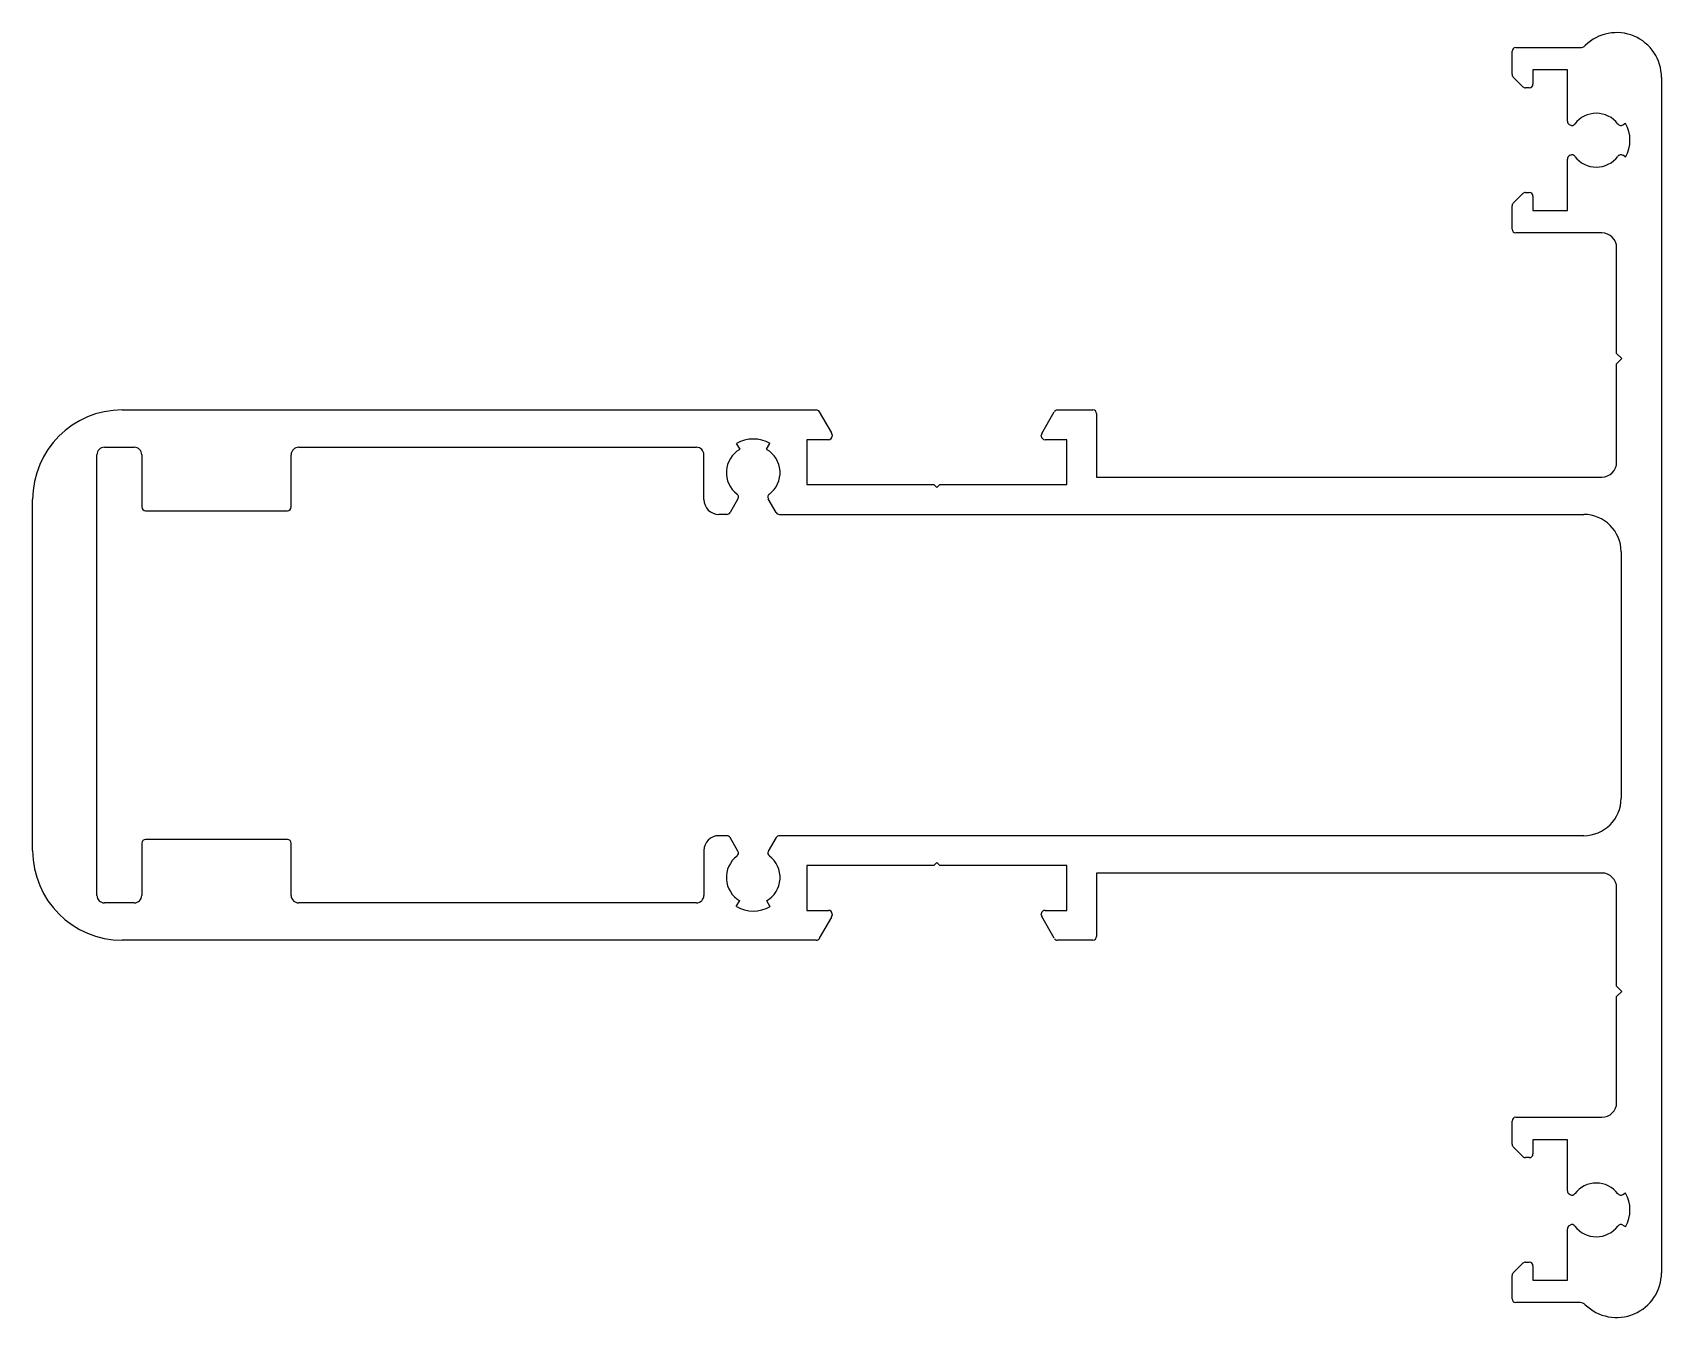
# Model space of a CAD drawing. Extents: x 885 to 994, y 415 to 501.
import ezdxf

# ---------------------------------------------------------------- set-up
doc = ezdxf.new("R2010")
doc.units = 0
doc.layers.get('0').update_dxf_attribs({"linetype": 'CONTINUOUS'})

msp = doc.modelspace()

# ---------------------------------------------------------------- linework, layer by layer
at = {"color": 0}
for p, q in [((984.39, 498.04), (984.39, 499.58)), ((984.64, 499.83), (988.94, 499.83)), ((988.09, 498.33), (985.79, 498.33)), ((985.79, 498.33), (985.79, 497.38)), ((988.09, 494.9), (988.09, 498.33)), ((985.11, 497.21), (984.46, 497.86)), ((985.54, 497.13), (985.29, 497.13)), ((994.39, 497.83), (994.39, 417.83)), ((988.21, 494.69), (988.27, 494.65)), ((991.8, 494.65), (991.98, 494.76)), ((988.09, 488.93), (988.09, 492.36)), ((988.27, 492.62), (988.21, 492.58)), ((991.98, 492.51), (991.8, 492.62)), ((984.46, 489.41), (985.11, 490.06)), ((985.29, 490.13), (985.54, 490.13)), ((985.79, 489.88), (985.79, 488.93)), ((984.39, 487.68), (984.39, 489.23)), ((985.79, 488.93), (988.09, 488.93)), ((990.39, 487.43), (984.64, 487.43)), ((991.39, 479.35), (991.39, 486.43)), ((991.73, 479.01), (991.39, 479.35)), ((991.39, 478.67), (991.73, 479.01)), ((991.39, 472.08), (991.39, 478.67)), ((891.39, 475.58), (937.82, 475.58)), ((938.03, 475.46), (938.85, 474.04)), ((952.92, 474), (953.76, 475.46)), ((953.98, 475.58), (956.34, 475.58)), ((956.59, 475.33), (956.59, 471.08)), ((937.19, 473.58), (937.19, 470.58)), ((938.64, 473.58), (937.19, 473.58)), ((938.89, 473.92), (938.89, 473.83)), ((952.89, 473.83), (952.89, 473.87)), ((954.59, 473.58), (953.14, 473.58)), ((954.59, 470.58), (954.59, 473.58)), ((956.59, 471.08), (990.39, 471.08)), ((937.19, 470.58), (945.69, 470.58)), ((945.69, 470.58), (945.89, 470.38)), ((945.89, 470.38), (946.09, 470.58)), ((946.09, 470.58), (954.59, 470.58)), ((885.39, 446.08), (885.39, 469.58)), ((937.19, 445.08), (937.19, 442.08)), ((945.69, 445.08), (937.19, 445.08)), ((945.89, 445.28), (945.69, 445.08)), ((946.09, 445.08), (945.89, 445.28)), ((954.59, 445.08), (946.09, 445.08)), ((954.59, 442.08), (954.59, 445.08)), ((990.39, 444.58), (956.59, 444.58)), ((956.59, 444.58), (956.59, 440.33)), ((991.39, 437), (991.39, 443.58)), ((937.19, 442.08), (938.64, 442.08)), ((938.85, 441.63), (938.03, 440.21)), ((938.89, 441.83), (938.89, 441.75)), ((952.89, 441.8), (952.89, 441.83)), ((953.76, 440.21), (952.92, 441.67)), ((953.14, 442.08), (954.59, 442.08)), ((937.82, 440.08), (891.39, 440.08)), ((956.34, 440.08), (953.98, 440.08)), ((991.73, 436.66), (991.39, 437)), ((991.39, 436.32), (991.73, 436.66)), ((991.39, 429.23), (991.39, 436.32)), ((984.39, 426.44), (984.39, 427.98)), ((984.64, 428.23), (990.39, 428.23)), ((985.11, 425.61), (984.46, 426.26)), ((988.09, 426.73), (985.79, 426.73)), ((985.79, 426.73), (985.79, 425.78)), ((988.09, 423.3), (988.09, 426.73)), ((985.54, 425.53), (985.29, 425.53)), ((988.27, 423.05), (988.21, 423.09)), ((991.98, 423.16), (991.8, 423.05)), ((988.09, 417.33), (988.09, 420.76)), ((988.21, 420.98), (988.27, 421.02)), ((991.8, 421.02), (991.98, 420.91)), ((984.39, 416.08), (984.39, 417.63)), ((984.46, 417.81), (985.11, 418.46)), ((985.29, 418.53), (985.54, 418.53)), ((985.79, 418.28), (985.79, 417.33)), ((985.79, 417.33), (988.09, 417.33)), ((988.94, 415.83), (984.64, 415.83))]:
    msp.add_line(p, q, dxfattribs=at)
for p, q in [((890.19, 473.08), (892.19, 473.08)), ((903.19, 473.08), (929.81, 473.08)), ((932.48, 473.33), (932.71, 472.94)), ((934.51, 472.94), (934.73, 473.33)), ((889.69, 443.08), (889.69, 472.58)), ((892.69, 472.58), (892.69, 469.08)), ((902.69, 469.08), (902.69, 472.58)), ((930.31, 469.58), (930.31, 472.58)), ((892.94, 468.83), (902.44, 468.83)), ((932.59, 469.62), (932.06, 468.71)), ((935.15, 468.71), (934.62, 469.62)), ((931.84, 468.58), (931.31, 468.58)), ((935.37, 468.58), (989.19, 468.58)), ((991.69, 466.08), (991.69, 449.58)), ((931.84, 447.08), (931.31, 447.08)), ((932.59, 446.05), (932.06, 446.96)), ((935.15, 446.96), (934.62, 446.05)), ((989.19, 447.08), (935.37, 447.08)), ((892.69, 446.58), (892.69, 443.08)), ((902.44, 446.83), (892.94, 446.83)), ((902.69, 443.08), (902.69, 446.58)), ((930.31, 446.08), (930.31, 443.08)), ((892.19, 442.58), (890.19, 442.58)), ((929.81, 442.58), (903.19, 442.58)), ((932.48, 442.34), (932.71, 442.73)), ((934.51, 442.73), (934.73, 442.34))]:
    msp.add_line(p, q)
for centre, radius, start, end in [((991.39, 497.83), 3, 0, 134.4153), ((984.64, 499.58), 0.25, 90, 180), ((988.94, 500.33), 0.5, 270, 314.4153), ((984.64, 498.04), 0.25, 180, 225), ((985.29, 497.38), 0.25, 225, 270), ((985.54, 497.38), 0.25, 270, 0), ((988.34, 494.9), 0.25, 180, 240.0064), ((990.03, 493.63), 1.8, 37.0041, 142.9954), ((988.4, 494.87), 0.25, 240.0064, 322.9954), ((991.67, 494.87), 0.25, 217.0041, 299.9936), ((990.03, 493.63), 2.25, 330.0005, 29.9987), ((988.34, 492.36), 0.25, 120.0004, 180), ((988.4, 492.4), 0.25, 37.0048, 120.0004), ((990.03, 493.63), 1.8, 217.0048, 322.9957), ((991.67, 492.4), 0.25, 59.9996, 142.9957), ((985.29, 489.88), 0.25, 90, 135), ((985.54, 489.88), 0.25, 0, 90), ((984.64, 489.23), 0.25, 135, 180), ((984.64, 487.68), 0.25, 180, 270), ((990.39, 486.43), 1, 0, 90), ((891.39, 469.58), 6, 90, 180), ((937.82, 475.33), 0.25, 30.0005, 90), ((953.98, 475.33), 0.25, 90, 150.0006), ((956.34, 475.33), 0.25, 0, 90), ((938.64, 473.83), 0.25, 270, 0), ((938.64, 473.92), 0.25, 0, 30.0005), ((953.14, 473.87), 0.25, 150.0006, 180), ((953.14, 473.83), 0.25, 180, 270), ((990.39, 472.08), 1, 270, 0), ((891.39, 446.08), 6, 180, 270), ((990.39, 443.58), 1, 360, 90), ((938.64, 441.83), 0.25, 0, 90), ((938.64, 441.75), 0.25, 329.9995, 0), ((953.14, 441.83), 0.25, 90, 180), ((953.14, 441.8), 0.25, 180, 209.9994), ((937.82, 440.33), 0.25, 270, 329.9995), ((953.98, 440.33), 0.25, 209.9994, 270), ((956.34, 440.33), 0.25, 270, 0), ((990.39, 429.23), 1, 270, 0), ((984.64, 427.98), 0.25, 90, 180), ((984.64, 426.44), 0.25, 180, 225), ((985.29, 425.78), 0.25, 225, 270), ((985.54, 425.78), 0.25, 270, 0), ((988.34, 423.3), 0.25, 180, 239.9996), ((988.4, 423.27), 0.25, 239.9996, 322.9952), ((990.03, 422.03), 1.8, 37.0043, 142.9952), ((991.67, 423.27), 0.25, 217.0043, 300.0004), ((990.03, 422.03), 2.25, 330.0013, 29.9995), ((988.34, 420.76), 0.25, 119.9936, 180), ((988.4, 420.8), 0.25, 37.0046, 119.9936), ((990.03, 422.03), 1.8, 217.0046, 322.9959), ((991.67, 420.8), 0.25, 60.0064, 142.9959), ((984.64, 417.63), 0.25, 135, 180), ((985.29, 418.28), 0.25, 90, 135), ((985.54, 418.28), 0.25, 0, 90), ((991.39, 417.83), 3, 225.5847, 0), ((984.64, 416.08), 0.25, 180, 270), ((988.94, 415.33), 0.5, 45.5847, 90)]:
    msp.add_arc(centre, radius, start, end, dxfattribs=at)
for centre, radius, start, end in [((890.19, 472.58), 0.5, 90, 180), ((892.19, 472.58), 0.5, 0, 90), ((903.19, 472.58), 0.5, 90, 180), ((929.81, 472.58), 0.5, 0, 90), ((933.61, 471.38), 2.25, 60.0008, 120), ((933.61, 471.38), 1.8, 119.9999, 232.9964), ((933.61, 471.38), 1.8, 307.0042, 59.9994), ((932.37, 469.75), 0.25, 329.9975, 52.9964), ((934.84, 469.75), 0.25, 127.0042, 210.0025), ((892.94, 469.08), 0.25, 180, 270), ((902.44, 469.08), 0.25, 270, 0), ((931.31, 469.58), 1, 180, 270), ((931.84, 468.83), 0.25, 270, 329.9975), ((935.37, 468.83), 0.25, 210.0025, 270), ((989.19, 466.08), 2.5, 0, 90), ((989.19, 449.58), 2.5, 270, 0), ((931.31, 446.08), 1, 90, 180), ((931.84, 446.83), 0.25, 30.0025, 90), ((935.37, 446.83), 0.25, 90, 149.9975), ((892.94, 446.58), 0.25, 90, 180), ((902.44, 446.58), 0.25, 0, 90), ((932.37, 445.92), 0.25, 307.0036, 30.0025), ((934.84, 445.92), 0.25, 149.9975, 232.9958), ((933.61, 444.28), 1.8, 127.0036, 240.0001), ((933.61, 444.28), 1.8, 300.0006, 52.9958), ((890.19, 443.08), 0.5, 180, 270), ((892.19, 443.08), 0.5, 270, 360), ((903.19, 443.08), 0.5, 180, 270), ((929.81, 443.08), 0.5, 270, 0), ((933.61, 444.28), 2.25, 240, 299.9992)]:
    msp.add_arc(centre, radius, start, end)

doc.saveas('drawing.dxf')
